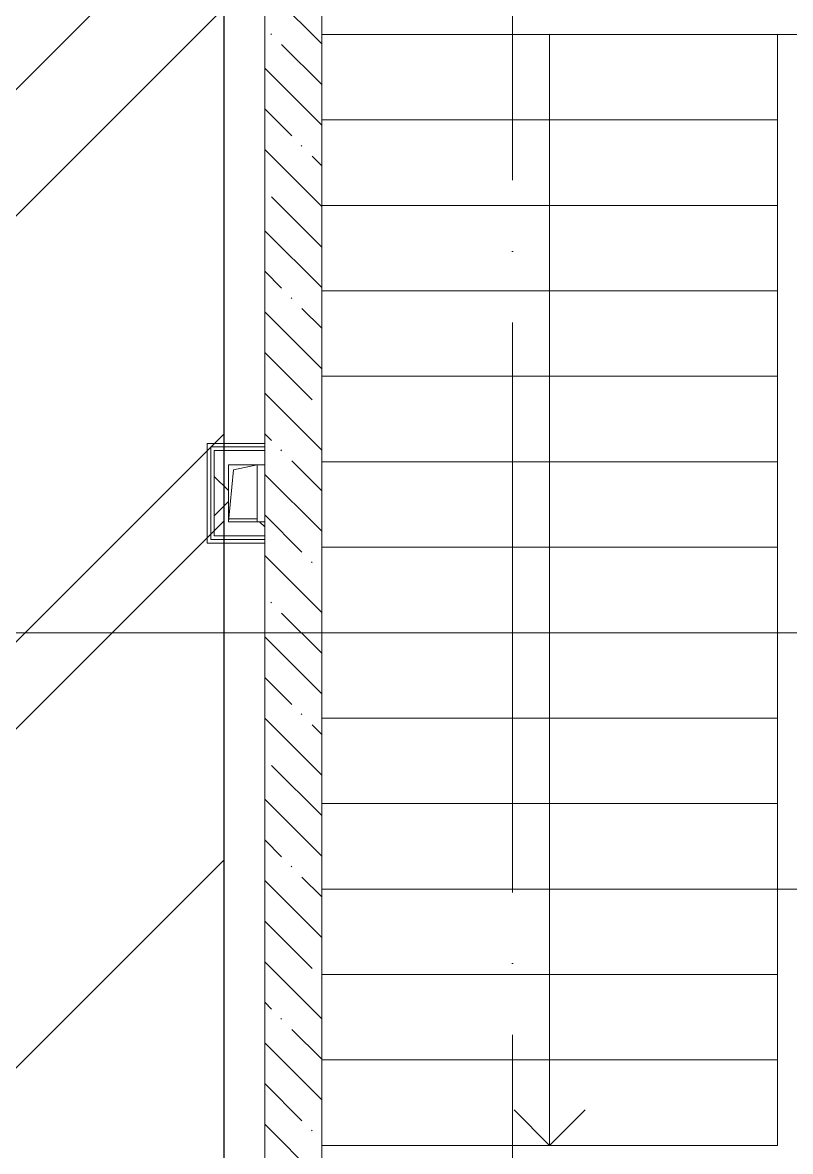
# Model space of a CAD drawing. Header units: millimetres. Extents: x -68946 to 690821, y -552984 to 293768.
# Drawn here: x 101133 to 103828, y -205702 to -201739 of the extents above; entities that cross this region are included whole.
import ezdxf

# ---------------------------------------------------------------- set-up
doc = ezdxf.new("R2010")
doc.units = ezdxf.units.MM
doc.linetypes.add('ADSK_Линия сетки', pattern=[2500, 2000, -250, 0, -250])
for name, color, linetype, lineweight in [('1.2) Стяжка 6 вып.', 30, 'Continuous', 30), ('1.3) Звуко-изол           6 вып.', 90, 'Continuous', 30), ('1.4) Стяжка 6 вып.', 30, 'Continuous', 30), ('A-DETL-GENF-OTLN', 250, 'Continuous', 5), ('A-FLOR-____-OTLN', 250, 'Continuous', 9), ('A-GLAZ-____-OTLN', 250, 'Continuous', 5), ('A-ROOF-____-OTLN', 250, 'Continuous', 5), ('A-WALL-____-MCUT', 250, 'Continuous', 13), ('A-WALL-____-PATT', 250, 'Continuous', 13), ('A-WALL-FNSH-MCUT', 250, 'Continuous', 13), ('I-WALL-____-OTLN', 250, 'Continuous', 9), ('S-GRID-____-OTLN', 250, 'Continuous', 9), ('S-STRS-____-OTLN', 250, 'Continuous', 5)]:
    doc.layers.add(name, color=color, linetype=linetype, lineweight=lineweight)
pattern_1 = [(45, (28052.9, -258555.93), (-141.42136, 141.42136), []), (135, (28052.9, -258555.93), (-141.42136, -141.42136), [])]

# ---------------------------------------------------------------- blocks, each defined once
blk = doc.blocks.new('_Wn_-As_OpeningMEP_floor__Rectangular - _Wn_-As_OpeningMEP_floor__Rectangular-34851889-АР1_Маркировочный план 3 этажа секция 2_3')
at = {"layer": 'A-DETL-GENF-OTLN', "lineweight": 5}
for p, q in [((-50, -50), (-32.3, 132.3)), ((-32.3, 132.3), (50, 150))]:
    blk.add_line(p, q, dxfattribs=at)

msp = doc.modelspace()

# ---------------------------------------------------------------- hatches: boundary and pattern name
at = {"layer": '1.2) Стяжка 6 вып.', "lineweight": 30}
h = msp.add_hatch(dxfattribs=at)
h.set_pattern_fill('ANSI31', color=256, scale=333)
h.paths.add_polyline_path([(101839.6845, -212502.8976), (97705.6485, -212502.8976), (97705.6485, -200302.8952), (101839.6845, -200302.8952)])
at = {"layer": '1.3) Звуко-изол           6 вып.', "lineweight": 30}
h = msp.add_hatch(dxfattribs=at)
h.set_pattern_fill('ANSI31', color=256, scale=500)
h.paths.add_polyline_path([(101839.6845, -212502.8976), (97705.6485, -212502.8976), (97705.6485, -200302.8952), (101839.6845, -200302.8952)])
at = {"layer": '1.4) Стяжка 6 вып.', "lineweight": 30}
h = msp.add_hatch(dxfattribs=at)
h.set_pattern_fill('ANSI32', color=256, scale=333)
h.paths.add_polyline_path([(101839.6845, -212502.8976), (97705.6485, -212502.8976), (97705.6485, -200302.8952), (101839.6845, -200302.8952)])
at = {"layer": 'A-WALL-____-PATT', "lineweight": 15}
h = msp.add_hatch(dxfattribs=at)
h.set_pattern_fill('FP_19', color=256, style=0, pattern_type=2)
h.set_pattern_definition([(135, (28052.9, -258555.93), (-142.5612, -142.5612), []), (135, (28195.47, -258555.93), (-142.5612, -142.5612), [252.016, -50.403, 3.353, -47.05])])
h.paths.add_polyline_path([(101982.9057, -208380.9286), (102182.9057, -208380.9286), (102182.9057, -208180.928), (101982.9057, -208180.928), (101982.9057, -208369.4011)])
h.paths.add_polyline_path([(101982.9057, -206540.928), (102182.9057, -206540.928), (102182.904, -200180.9286), (101982.9057, -200180.9286), (101982.9057, -206510.928)])
h = msp.add_hatch(dxfattribs=at)
h.set_pattern_fill('FP_52', color=256, style=0, pattern_type=2)
h.set_pattern_definition(pattern_1)
h.paths.add_polyline_path([(101805.8512, -203491.4462), (101855.8512, -203491.4461), (101855.8512, -203291.4462), (101805.8512, -203291.4462), (101805.8512, -203491.145)])
h = msp.add_hatch(dxfattribs=at)
h.set_pattern_fill('FP_52', color=256, style=0, pattern_type=2)
h.set_pattern_definition(pattern_1)
h.paths.add_polyline_path([(101982.9057, -203541.4462), (101982.9057, -203491.4462), (101805.8512, -203491.4462), (101805.8512, -203541.4462), (101979.3805, -203541.4462)])

# ---------------------------------------------------------------- linework, layer by layer
at = {"layer": '1.2) Стяжка 6 вып.', "lineweight": 30}
msp.add_lwpolyline([(101839.6845, -212502.8976), (97705.6485, -212502.8976), (97705.6485, -200302.8952), (101839.6845, -200302.8952)], close=True, dxfattribs=at)
at = {"layer": 'A-FLOR-____-OTLN', "lineweight": 5}
for p, q in [((101955.8731, -203291.4462), (101955.8731, -203491.4462)), ((104077.9057, -204780.9286), (103782.9057, -204780.9286)), ((103782.9057, -204780.9286), (103782.9057, -205680.9292)), ((103782.9057, -205680.9292), (102182.9057, -205680.9292))]:
    msp.add_line(p, q, dxfattribs=at)
at = {"layer": 'A-ROOF-____-OTLN'}
for p, q in [((103782.9057, -201780.9292), (102182.9057, -201780.9292)), ((103782.9057, -201780.9292), (103782.9057, -204780.9286)), ((103782.9057, -202080.9292), (102182.9057, -202080.9292)), ((103782.9057, -202380.9292), (102182.9057, -202380.9292)), ((103782.9057, -202680.9292), (102182.9057, -202680.9292)), ((103782.9057, -202980.9292), (102182.9057, -202980.9292)), ((103782.9057, -203280.9292), (102182.9057, -203280.9292)), ((103782.9057, -203580.9292), (102182.9057, -203580.9292)), ((103782.9057, -203880.9292), (102182.9057, -203880.9292)), ((103782.9057, -204180.9292), (102182.9057, -204180.9292)), ((103782.9057, -204480.9292), (102182.9057, -204480.9292)), ((102182.9057, -204780.9292), (103782.9057, -204780.9292)), ((103782.9057, -205080.9292), (102182.9057, -205080.9292)), ((103782.9057, -205380.9292), (102182.9057, -205380.9292))]:
    msp.add_line(p, q, dxfattribs=at)
at = {"layer": 'A-WALL-____-MCUT', "color": 250, "lineweight": 15}
for p, q in [((101982.9057, -199980.9286), (101982.9057, -206510.928)), ((102182.9057, -206510.928), (102182.9057, -200180.9286))]:
    msp.add_line(p, q, dxfattribs=at)
at = {"layer": 'A-WALL-____-MCUT', "lineweight": 15}
for p, q in [((101793.3512, -203228.9462), (101982.9057, -203228.9462)), ((101793.3512, -203553.9462), (101793.3512, -203228.9462)), ((101982.9057, -203553.9462), (101793.3512, -203553.9462))]:
    msp.add_line(p, q, dxfattribs=at)
at = {"layer": 'A-WALL-____-MCUT', "color": 7, "lineweight": 15}
for p, q in [((101805.8512, -203241.4462), (101982.9057, -203241.4462)), ((101805.8512, -203541.4462), (101805.8512, -203241.4462)), ((101855.8512, -203291.4462), (101982.9057, -203291.4462)), ((101855.8512, -203491.4462), (101855.8512, -203291.4462)), ((101982.9057, -203491.4462), (101855.8512, -203491.4462)), ((101982.9057, -203541.4462), (101805.8512, -203541.4462))]:
    msp.add_line(p, q, dxfattribs=at)
at = {"layer": 'A-WALL-FNSH-MCUT', "lineweight": 15}
for p, q in [((101982.9057, -203216.4462), (101780.8512, -203216.4462)), ((101780.8512, -203216.4462), (101780.8512, -203566.4462)), ((101780.8512, -203566.4462), (101982.9057, -203566.4462))]:
    msp.add_line(p, q, dxfattribs=at)
at = {"layer": 'I-WALL-____-OTLN', "lineweight": 15}
msp.add_line((101855.8731, -203480.9286), (101955.8731, -203480.9286), dxfattribs=at)
at = {"layer": 'S-GRID-____-OTLN', "linetype": 'ADSK_Линия сетки'}
for p, q in [((102852.9057, -262294.7685), (102852.9057, -197353.9241)), ((93236.8325, -203880.9286), (184856.9445, -203880.9286))]:
    msp.add_line(p, q, dxfattribs=at)
at = {"layer": 'S-STRS-____-OTLN'}
for p, q in [((103782.9057, -201780.9292), (102182.9057, -201780.9292)), ((103782.9057, -201780.9292), (102182.9057, -201780.9292)), ((103782.9057, -201780.9292), (103922.9076, -201780.9292)), ((103782.9057, -201780.9292), (103782.9057, -202080.9292)), ((103782.9057, -202080.9292), (102182.9057, -202080.9292)), ((103782.9057, -202080.9292), (102182.9057, -202080.9292)), ((103782.9057, -202080.9292), (103782.9057, -202380.9292)), ((103782.9057, -202380.9292), (102182.9057, -202380.9292)), ((103782.9057, -202380.9292), (102182.9057, -202380.9292)), ((103782.9057, -202380.9292), (103782.9057, -202680.9292)), ((103782.9057, -202680.9292), (102182.9057, -202680.9292)), ((103782.9057, -202680.9292), (102182.9057, -202680.9292)), ((103782.9057, -202680.9292), (103782.9057, -202980.9292)), ((103782.9057, -202980.9292), (102182.9057, -202980.9292)), ((103782.9057, -202980.9292), (102182.9057, -202980.9292)), ((103782.9057, -202980.9292), (103782.9057, -203280.9292)), ((103782.9057, -203280.9292), (102182.9057, -203280.9292)), ((103782.9057, -203280.9292), (102182.9057, -203280.9292)), ((103782.9057, -203280.9292), (103782.9057, -203580.9292)), ((103782.9057, -203580.9292), (102182.9057, -203580.9292)), ((103782.9057, -203580.9292), (102182.9057, -203580.9292)), ((103782.9057, -203580.9292), (103782.9057, -203880.9292)), ((103782.9057, -203880.9292), (102182.9057, -203880.9292)), ((103782.9057, -203880.9292), (102182.9057, -203880.9292)), ((103782.9057, -203880.9292), (103782.9057, -204180.9292)), ((103782.9057, -204180.9292), (102182.9057, -204180.9292)), ((103782.9057, -204180.9292), (102182.9057, -204180.9292)), ((103782.9057, -204180.9292), (103782.9057, -204480.9292)), ((103782.9057, -204480.9292), (102182.9057, -204480.9292)), ((103782.9057, -204480.9292), (102182.9057, -204480.9292)), ((103782.9057, -204480.9292), (103782.9057, -204780.9286)), ((103782.9057, -204780.9292), (102182.9057, -204780.9292)), ((103782.9057, -204780.9292), (102182.9057, -204780.9292)), ((103782.9057, -205080.9292), (102182.9057, -205080.9292)), ((103782.9057, -205080.9292), (102182.9057, -205080.9292)), ((103782.9057, -205380.9292), (102182.9057, -205380.9292)), ((103782.9057, -205380.9292), (102182.9057, -205380.9292)), ((103782.9057, -205680.9292), (102182.9057, -205680.9292))]:
    msp.add_line(p, q, dxfattribs=at)
at = {"layer": 'S-STRS-____-OTLN', "lineweight": 9}
for p, q in [((102982.9057, -201780.9292), (102982.9057, -202080.9292)), ((102982.9057, -202080.9292), (102982.9057, -202380.9292)), ((102982.9057, -202380.9292), (102982.9057, -202680.9292)), ((102982.9057, -202680.9292), (102982.9057, -202980.9292)), ((102982.9057, -202980.9292), (102982.9057, -203280.9292)), ((102982.9057, -203280.9292), (102982.9057, -203580.9292)), ((102982.9057, -203580.9292), (102982.9057, -203880.9292)), ((102982.9057, -203880.9292), (102982.9057, -204180.9292)), ((102982.9057, -204180.9292), (102982.9057, -204480.9292)), ((102982.9057, -204480.9292), (102982.9057, -204780.9292)), ((102982.9057, -204780.9292), (102982.9057, -205080.9292)), ((102982.9057, -205080.9292), (102982.9057, -205380.9292)), ((102982.9057, -205380.9292), (102982.9057, -205680.9292)), ((102982.9057, -205680.9292), (102857.9057, -205555.9292)), ((102982.9057, -205680.9292), (103107.9057, -205555.9292))]:
    msp.add_line(p, q, dxfattribs=at)

# ---------------------------------------------------------------- block references
at = {"layer": 'A-GLAZ-____-OTLN'}
msp.add_blockref('_Wn_-As_OpeningMEP_floor__Rectangular - _Wn_-As_OpeningMEP_floor__Rectangular-34851889-АР1_Маркировочный план 3 этажа секция 2_3', (101905.8731, -203441.4462), dxfattribs=at)

doc.saveas('drawing.dxf')
